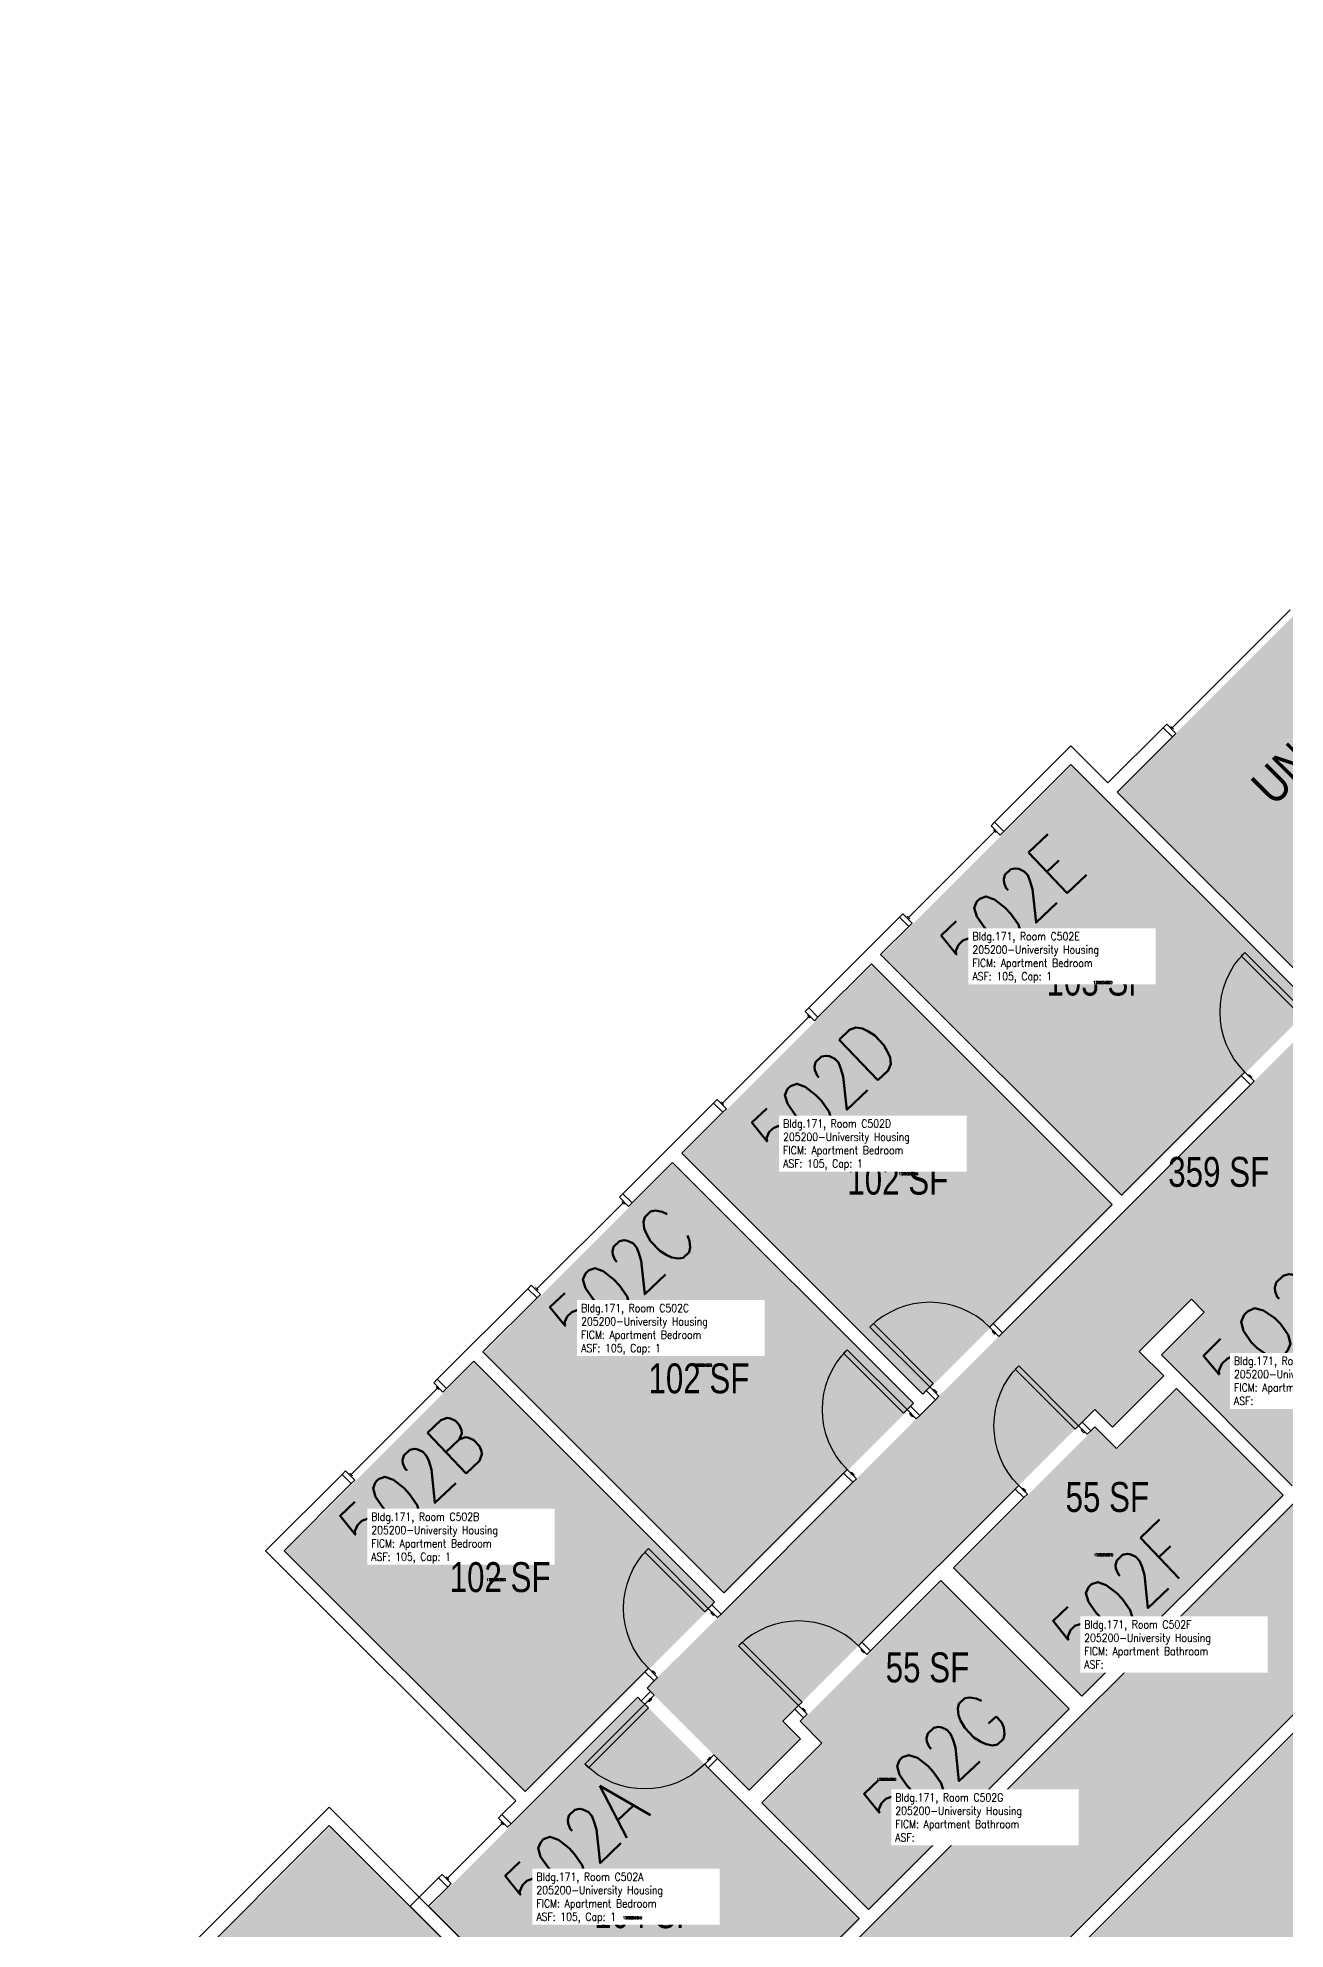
# Model space of a CAD drawing. Header units: inches. Extents: x 56 to 3925, y -1092 to 1470.
# Drawn here: x 156 to 656, y 296 to 1056 of the extents above; entities that cross this region are included whole.
import ezdxf
from ezdxf.enums import TextEntityAlignment as Align

# ---------------------------------------------------------------- set-up
doc = ezdxf.new("R2010")
doc.units = ezdxf.units.IN
doc.header["$LTSCALE"] = 48
doc.header["$MEASUREMENT"] = 0
for name, color, linetype in [('A-DOR', 2, 'Continuous'), ('A-GLAZ', 1, 'Continuous'), ('A-IDEN-RNUM', 7, 'Continuous'), ('A-IDEN-SNUM', 4, 'Continuous'), ('A-IDEN-VNUM', 4, 'Continuous'), ('A-MISC', 1, 'Continuous'), ('A-WALL', 5, 'Continuous'), ('AREA-TEXT', 3, 'Continuous'), ('Rooms-Category-Color', 7, 'Continuous'), ('Rooms-College-Color', 7, 'Continuous'), ('Rooms-Department-Color', 7, 'Continuous'), ('Rooms-Division-Color', 7, 'Continuous'), ('Rooms-Information', 7, 'Continuous')]:
    doc.layers.add(name, color=color, linetype=linetype)
doc.styles.add('AREA', font='arial.ttf', dxfattribs={"width": 0.75, "height": 12})
doc.styles.add('ROOMSNUMBER', font='txt.shx', dxfattribs={"height": 0.03})
doc.styles.add('ROOMVNUMBER', font='simplex.shx', dxfattribs={"width": 0.85})
doc.styles.get("Standard").update_dxf_attribs({"font": 'ARIALN.TTF'})

msp = doc.modelspace()

# ---------------------------------------------------------------- hatches: boundary and pattern name
at = {"layer": 'Rooms-Category-Color', "true_color": 0xadadad}
msp.add_hatch(color=253, dxfattribs=at).paths.add_polyline_path([(569.7, 292.64), (829.94, 552.88), (847.62, 535.2), (905.83, 593.42), (888.16, 611.09), (1018.29, 741.23), (1035.97, 723.55), (1094.18, 781.76), (1076.5, 799.44), (1290.6, 1013.54), (1248.19, 1055.95), (385.25, 193.02), (427.68, 150.59), (448.18, 171.1), (447.73, 171.55), (568.91, 292.73), (569.35, 292.29)])
at = {"layer": 'Rooms-Category-Color', "true_color": 0x728ef3}
for points in [[(400.07, 393.15), (674.33, 667.41), (588.77, 752.97), (684.59, 848.79), (801.35, 732.03), (780.95, 711.63), (792.71, 699.87), (796.16, 703.32), (787.85, 711.63), (804.8, 728.58), (859.07, 674.31), (842.12, 657.36), (823.03, 676.45), (819.58, 673), (820.99, 671.59), (775.74, 626.34), (793.42, 608.66), (760.75, 575.99), (750.85, 585.89), (745.72, 580.76), (703.04, 623.45), (623.76, 544.16), (618.63, 549.29), (597.68, 528.34), (607.48, 518.54), (586.89, 497.94), (579.82, 505.01), (454.6, 379.8), (461.67, 372.73), (441.08, 352.13)], [(494.16, 687.44), (570.53, 763.81), (667.23, 667.11), (590.86, 590.75)], [(414.35, 607.63), (490.45, 683.73), (587.15, 587.03), (511.05, 510.93), (414.03, 607.93)], [(755.62, 570.86), (659.1, 474.34), (606.52, 526.93), (703.04, 623.45)], [(410.64, 603.92), (334.53, 527.81), (431.23, 431.12), (507.33, 507.22)], [(330.82, 524.1), (254.72, 448), (351.42, 351.3), (427.52, 427.41)], [(523.43, 441.12), (574.96, 389.59), (655.71, 470.33), (612.93, 513.11), (588.88, 489.07), (580.13, 497.82)], [(446.52, 346.71), (489.3, 303.93), (569.84, 384.46), (518.31, 435.99), (461.81, 379.5), (470.56, 370.75)], [(396.67, 389.13), (312.7, 305.16), (401.62, 216.25), (485.59, 300.21)], [(577.43, 292.35), (666.34, 203.43), (750.31, 287.4), (661.39, 376.32)], [(272.85, 337.59), (340.47, 269.97), (251.09, 180.59), (223.18, 152.68), (155.56, 220.3)]]:
    msp.add_hatch(color=171, dxfattribs=at).paths.add_polyline_path(points)
at = {"layer": 'Rooms-College-Color', "true_color": 0xadadad}
for points in [[(569.7, 292.64), (829.94, 552.88), (847.62, 535.2), (905.83, 593.42), (888.16, 611.09), (1018.29, 741.23), (1035.97, 723.55), (1094.18, 781.76), (1076.5, 799.44), (1290.6, 1013.54), (1248.19, 1055.95), (385.25, 193.02), (427.68, 150.59), (448.18, 171.1), (447.73, 171.55), (568.91, 292.73), (569.35, 292.29)], [(400.07, 393.15), (674.33, 667.41), (588.77, 752.97), (684.59, 848.79), (801.35, 732.03), (780.95, 711.63), (792.71, 699.87), (796.16, 703.32), (787.85, 711.63), (804.8, 728.58), (859.07, 674.31), (842.12, 657.36), (823.03, 676.45), (819.58, 673), (820.99, 671.59), (775.74, 626.34), (793.42, 608.66), (760.75, 575.99), (750.85, 585.89), (745.72, 580.76), (703.04, 623.45), (623.76, 544.16), (618.63, 549.29), (597.68, 528.34), (607.48, 518.54), (586.89, 497.94), (579.82, 505.01), (454.6, 379.8), (461.67, 372.73), (441.08, 352.13)], [(494.16, 687.44), (570.53, 763.81), (667.23, 667.11), (590.86, 590.75)], [(414.35, 607.63), (490.45, 683.73), (587.15, 587.03), (511.05, 510.93), (414.03, 607.93)], [(755.62, 570.86), (659.1, 474.34), (606.52, 526.93), (703.04, 623.45)], [(410.64, 603.92), (334.53, 527.81), (431.23, 431.12), (507.33, 507.22)], [(330.82, 524.1), (254.72, 448), (351.42, 351.3), (427.52, 427.41)], [(523.43, 441.12), (574.96, 389.59), (655.71, 470.33), (612.93, 513.11), (588.88, 489.07), (580.13, 497.82)], [(446.52, 346.71), (489.3, 303.93), (569.84, 384.46), (518.31, 435.99), (461.81, 379.5), (470.56, 370.75)], [(396.67, 389.13), (312.7, 305.16), (401.62, 216.25), (485.59, 300.21)], [(577.43, 292.35), (666.34, 203.43), (750.31, 287.4), (661.39, 376.32)], [(272.85, 337.59), (340.47, 269.97), (251.09, 180.59), (223.18, 152.68), (155.56, 220.3)]]:
    msp.add_hatch(color=253, dxfattribs=at).paths.add_polyline_path(points)
at = {"layer": 'Rooms-Department-Color', "true_color": 0xacacac}
msp.add_hatch(color=253, dxfattribs=at).paths.add_polyline_path([(569.7, 292.64), (829.94, 552.88), (847.62, 535.2), (905.83, 593.42), (888.16, 611.09), (1018.29, 741.23), (1035.97, 723.55), (1094.18, 781.76), (1076.5, 799.44), (1290.6, 1013.54), (1248.19, 1055.95), (385.25, 193.02), (427.68, 150.59), (448.18, 171.1), (447.73, 171.55), (568.91, 292.73), (569.35, 292.29)])
at = {"layer": 'Rooms-Department-Color', "true_color": 0x604aed}
for points in [[(400.07, 393.15), (674.33, 667.41), (588.77, 752.97), (684.59, 848.79), (801.35, 732.03), (780.95, 711.63), (792.71, 699.87), (796.16, 703.32), (787.85, 711.63), (804.8, 728.58), (859.07, 674.31), (842.12, 657.36), (823.03, 676.45), (819.58, 673), (820.99, 671.59), (775.74, 626.34), (793.42, 608.66), (760.75, 575.99), (750.85, 585.89), (745.72, 580.76), (703.04, 623.45), (623.76, 544.16), (618.63, 549.29), (597.68, 528.34), (607.48, 518.54), (586.89, 497.94), (579.82, 505.01), (454.6, 379.8), (461.67, 372.73), (441.08, 352.13)], [(494.16, 687.44), (570.53, 763.81), (667.23, 667.11), (590.86, 590.75)], [(414.35, 607.63), (490.45, 683.73), (587.15, 587.03), (511.05, 510.93), (414.03, 607.93)], [(755.62, 570.86), (659.1, 474.34), (606.52, 526.93), (703.04, 623.45)], [(410.64, 603.92), (334.53, 527.81), (431.23, 431.12), (507.33, 507.22)], [(330.82, 524.1), (254.72, 448), (351.42, 351.3), (427.52, 427.41)], [(523.43, 441.12), (574.96, 389.59), (655.71, 470.33), (612.93, 513.11), (588.88, 489.07), (580.13, 497.82)], [(446.52, 346.71), (489.3, 303.93), (569.84, 384.46), (518.31, 435.99), (461.81, 379.5), (470.56, 370.75)], [(396.67, 389.13), (312.7, 305.16), (401.62, 216.25), (485.59, 300.21)], [(577.43, 292.35), (666.34, 203.43), (750.31, 287.4), (661.39, 376.32)], [(272.85, 337.59), (340.47, 269.97), (251.09, 180.59), (223.18, 152.68), (155.56, 220.3)]]:
    msp.add_hatch(color=173, dxfattribs=at).paths.add_polyline_path(points)
at = {"layer": 'Rooms-Division-Color', "true_color": 0xadadad}
msp.add_hatch(color=253, dxfattribs=at).paths.add_polyline_path([(569.7, 292.64), (829.94, 552.88), (847.62, 535.2), (905.83, 593.42), (888.16, 611.09), (1018.29, 741.23), (1035.97, 723.55), (1094.18, 781.76), (1076.5, 799.44), (1290.6, 1013.54), (1248.19, 1055.95), (385.25, 193.02), (427.68, 150.59), (448.18, 171.1), (447.73, 171.55), (568.91, 292.73), (569.35, 292.29)])
at = {"layer": 'Rooms-Division-Color', "true_color": 0x604aed}
for points in [[(400.07, 393.15), (674.33, 667.41), (588.77, 752.97), (684.59, 848.79), (801.35, 732.03), (780.95, 711.63), (792.71, 699.87), (796.16, 703.32), (787.85, 711.63), (804.8, 728.58), (859.07, 674.31), (842.12, 657.36), (823.03, 676.45), (819.58, 673), (820.99, 671.59), (775.74, 626.34), (793.42, 608.66), (760.75, 575.99), (750.85, 585.89), (745.72, 580.76), (703.04, 623.45), (623.76, 544.16), (618.63, 549.29), (597.68, 528.34), (607.48, 518.54), (586.89, 497.94), (579.82, 505.01), (454.6, 379.8), (461.67, 372.73), (441.08, 352.13)], [(494.16, 687.44), (570.53, 763.81), (667.23, 667.11), (590.86, 590.75)], [(414.35, 607.63), (490.45, 683.73), (587.15, 587.03), (511.05, 510.93), (414.03, 607.93)], [(755.62, 570.86), (659.1, 474.34), (606.52, 526.93), (703.04, 623.45)], [(410.64, 603.92), (334.53, 527.81), (431.23, 431.12), (507.33, 507.22)], [(330.82, 524.1), (254.72, 448), (351.42, 351.3), (427.52, 427.41)], [(523.43, 441.12), (574.96, 389.59), (655.71, 470.33), (612.93, 513.11), (588.88, 489.07), (580.13, 497.82)], [(446.52, 346.71), (489.3, 303.93), (569.84, 384.46), (518.31, 435.99), (461.81, 379.5), (470.56, 370.75)], [(396.67, 389.13), (312.7, 305.16), (401.62, 216.25), (485.59, 300.21)], [(577.43, 292.35), (666.34, 203.43), (750.31, 287.4), (661.39, 376.32)], [(272.85, 337.59), (340.47, 269.97), (251.09, 180.59), (223.18, 152.68), (155.56, 220.3)]]:
    msp.add_hatch(color=173, dxfattribs=at).paths.add_polyline_path(points)

# ---------------------------------------------------------------- linework, layer by layer
at = {"layer": 'A-DOR'}
for points in [[(664.1, 664.58), (662.69, 663.17), (638.65, 687.21), (640.06, 688.62)], [(643.77, 636.83), (642.36, 635.41), (638.65, 639.13), (640.06, 640.54)], [(642.54, 638.07), (642.89, 638.42), (641.83, 639.48), (641.48, 639.13)], [(513.58, 514.06), (514.99, 515.47), (490.95, 539.51), (489.54, 538.1)], [(541.33, 534.39), (542.75, 535.8), (539.03, 539.51), (537.62, 538.1)], [(540.09, 535.62), (539.74, 535.27), (538.68, 536.33), (539.03, 536.68)], [(504.47, 504.95), (503.06, 503.54), (479.02, 527.58), (480.43, 528.99)], [(573.35, 498.52), (571.94, 497.11), (547.9, 521.15), (549.31, 522.56)], [(517.29, 510.34), (515.88, 508.93), (512.16, 512.64), (513.58, 514.06)], [(516.05, 511.58), (516.41, 511.94), (515.35, 513), (514.99, 512.64)], [(508.19, 501.24), (509.6, 502.65), (505.89, 506.37), (504.47, 504.95)], [(506.95, 502.48), (506.6, 502.12), (505.53, 503.18), (505.89, 503.54)], [(576.8, 495.08), (578.21, 496.49), (574.77, 499.94), (573.35, 498.52)], [(575.83, 496.05), (575.47, 495.69), (574.41, 496.76), (574.77, 497.11)], [(484.15, 477.2), (482.73, 475.78), (479.02, 479.5), (480.43, 480.91)], [(482.91, 478.44), (483.26, 478.79), (482.2, 479.85), (481.85, 479.5)], [(552.76, 471.03), (551.34, 469.62), (547.9, 473.07), (549.31, 474.48)], [(551.79, 472.01), (552.14, 472.36), (551.08, 473.42), (550.72, 473.07)], [(424.66, 425.14), (423.25, 423.72), (399.2, 447.77), (400.62, 449.18)], [(428.37, 421.43), (429.79, 422.84), (426.07, 426.55), (424.66, 425.14)], [(427.13, 422.66), (426.78, 422.31), (425.72, 423.37), (426.07, 423.72)], [(460.9, 386.07), (462.31, 387.48), (438.27, 411.53), (436.86, 410.11)], [(488.39, 406.66), (489.8, 408.08), (486.35, 411.53), (484.94, 410.11)], [(487.42, 407.64), (487.06, 407.28), (486, 408.34), (486.35, 408.7)], [(404.33, 397.38), (402.92, 395.97), (399.2, 399.68), (400.62, 401.1)], [(403.09, 398.62), (403.45, 398.97), (402.39, 400.04), (402.03, 399.68)], [(402.92, 390.31), (401.5, 391.73), (397.79, 388.01), (399.2, 386.6)], [(401.68, 389.08), (402.03, 388.72), (400.97, 387.66), (400.62, 388.01)], [(399.2, 386.6), (400.62, 385.19), (376.58, 361.14), (375.16, 362.56)], [(464.35, 382.62), (462.93, 381.21), (459.48, 384.66), (460.9, 386.07)], [(463.37, 383.6), (463.73, 383.95), (462.67, 385.01), (462.31, 384.66)], [(426.96, 366.27), (428.37, 364.86), (424.66, 361.14), (423.25, 362.56)], [(425.72, 365.03), (425.37, 365.39), (424.31, 364.33), (424.66, 363.97)]]:
    msp.add_lwpolyline(points, close=True, dxfattribs=at)
at = {"layer": 'A-DOR', "extrusion": (0, 0, -1)}
for centre, start, end in [((-664.1, 664.58), 315, 45), ((-504.47, 504.95), 315, 45), ((-573.35, 498.52), 315, 45), ((-424.66, 425.14), 315, 45), ((-399.2, 386.6), 225, 315)]:
    msp.add_arc(centre, 34, start, end, dxfattribs=at)
at = {"layer": 'A-DOR'}
for centre in [(513.58, 514.06), (460.9, 386.07)]:
    msp.add_arc(centre, 34, 45, 135, dxfattribs=at)
at = {"layer": 'A-GLAZ'}
for p, q in [((658.28, 826.16), (610.9, 778.79)), ((611.43, 778.26), (610.37, 779.32)), ((539.68, 737.26), (505.03, 702.62)), ((540.21, 736.73), (539.15, 737.79)), ((505.56, 702.09), (504.5, 703.15)), ((465.1, 662.68), (430.45, 628.03)), ((465.63, 662.15), (464.57, 663.21)), ((430.98, 627.5), (429.92, 628.56)), ((390.5, 588.08), (355.85, 553.43)), ((391.03, 587.55), (389.97, 588.61)), ((356.38, 552.9), (355.32, 553.96)), ((315.95, 513.53), (281.3, 478.89)), ((316.48, 513), (315.42, 514.06)), ((281.83, 478.36), (280.77, 479.42)), ((341.93, 338.7), (320.01, 316.78)), ((342.46, 338.17), (341.4, 339.23)), ((320.54, 316.25), (319.48, 317.31))]:
    msp.add_line(p, q, dxfattribs=at)
for points in [[(608.69, 780.29), (607.28, 778.87), (610.99, 775.16), (612.4, 776.58)], [(538.18, 739.47), (539.59, 740.89), (543.3, 737.18), (541.89, 735.76)], [(502.82, 704.12), (501.41, 702.7), (505.12, 698.99), (506.53, 700.41)], [(463.59, 664.89), (465.01, 666.3), (468.72, 662.59), (467.31, 661.18)], [(428.24, 629.54), (426.82, 628.12), (430.54, 624.41), (431.95, 625.82)], [(388.99, 590.29), (390.41, 591.7), (394.12, 587.99), (392.71, 586.58)], [(353.64, 554.94), (352.22, 553.52), (355.94, 549.81), (357.35, 551.22)], [(314.45, 515.74), (315.86, 517.16), (319.57, 513.45), (318.16, 512.03)], [(279.09, 480.39), (277.68, 478.97), (281.39, 475.26), (282.8, 476.68)], [(340.43, 340.91), (341.84, 342.32), (345.56, 338.61), (344.14, 337.2)], [(317.8, 318.28), (316.39, 316.87), (320.1, 313.15), (321.52, 314.57)]]:
    msp.add_lwpolyline(points, close=True, dxfattribs=at)
at = {"layer": 'A-WALL'}
for p, q in [((607.28, 778.87), (585.08, 756.68)), ((588.8, 752.97), (610.99, 775.16)), ((610.99, 775.16), (607.28, 778.87)), ((570.24, 771.53), (539.59, 740.89)), ((585.08, 756.68), (570.24, 771.53)), ((543.3, 737.18), (570.24, 764.11)), ((570.24, 764.11), (666.93, 667.41)), ((674.36, 667.41), (588.8, 752.97)), ((539.59, 740.89), (543.3, 737.18)), ((501.41, 702.7), (465.01, 666.3)), ((493.87, 687.74), (505.12, 698.99)), ((505.12, 698.99), (501.41, 702.7)), ((468.72, 662.59), (490.16, 684.03)), ((490.16, 684.03), (586.85, 587.33)), ((590.56, 591.04), (493.87, 687.74)), ((465.01, 666.3), (468.72, 662.59)), ((638.65, 639.13), (590.56, 591.04)), ((642.36, 635.41), (638.65, 639.13)), ((542.75, 535.8), (642.36, 635.41)), ((426.82, 628.12), (390.41, 591.7)), ((414.05, 607.93), (430.54, 624.41)), ((430.54, 624.41), (426.82, 628.12)), ((510.75, 511.23), (414.05, 607.93)), ((492.28, 300.07), (800.6, 608.39)), ((394.12, 587.99), (410.34, 604.21)), ((410.34, 604.21), (507.04, 507.52)), ((390.41, 591.7), (394.12, 587.99)), ((586.85, 587.33), (539.03, 539.51)), ((352.22, 553.52), (315.86, 517.16)), ((334.24, 528.11), (355.94, 549.81)), ((355.94, 549.81), (352.22, 553.52)), ((618.65, 549.28), (597.7, 528.34)), ((623.78, 544.16), (618.65, 549.28)), ((539.03, 539.51), (542.75, 535.8)), ((606.54, 526.92), (623.78, 544.16)), ((319.57, 513.45), (330.53, 524.4)), ((330.53, 524.4), (427.22, 427.7)), ((430.94, 431.41), (334.24, 528.11)), ((597.7, 528.34), (607.5, 518.53)), ((659.12, 474.34), (606.54, 526.92)), ((315.86, 517.16), (319.57, 513.45)), ((607.5, 518.53), (586.91, 497.94)), ((512.16, 512.64), (510.75, 511.23)), ((515.88, 508.93), (512.16, 512.64)), ((588.59, 489.36), (612.63, 513.41)), ((612.63, 513.41), (655.41, 470.63)), ((507.04, 507.52), (505.89, 506.37)), ((505.89, 506.37), (509.6, 502.65)), ((509.6, 502.65), (515.88, 508.93)), ((579.84, 505.01), (574.77, 499.94)), ((586.91, 497.94), (579.84, 505.01)), ((574.77, 499.94), (578.21, 496.49)), ((578.21, 496.49), (579.84, 498.11)), ((579.84, 498.11), (588.59, 489.36)), ((277.68, 478.97), (247, 448.3)), ((281.39, 475.26), (277.68, 478.97)), ((479.02, 479.5), (430.94, 431.41)), ((482.73, 475.78), (479.02, 479.5)), ((254.42, 448.3), (281.39, 475.26)), ((429.79, 422.84), (482.73, 475.78)), ((547.9, 473.07), (486.35, 411.53)), ((551.34, 469.62), (547.9, 473.07)), ((523.14, 441.41), (551.34, 469.62)), ((655.41, 470.63), (574.67, 389.88)), ((247, 448.3), (347.41, 347.89)), ((351.12, 351.6), (254.42, 448.3)), ((574.67, 389.88), (523.14, 441.41)), ((489.8, 408.08), (518.01, 436.29)), ((518.01, 436.29), (569.54, 384.76)), ((427.22, 427.7), (426.07, 426.55)), ((426.07, 426.55), (429.79, 422.84)), ((486.35, 411.53), (489.8, 408.08)), ((399.2, 399.68), (351.12, 351.6)), ((402.92, 395.97), (399.2, 399.68)), ((400.09, 393.14), (402.92, 395.97)), ((351.56, 344.62), (396.38, 389.43)), ((396.38, 389.43), (397.79, 388.01)), ((397.79, 388.01), (401.5, 391.73)), ((401.5, 391.73), (400.09, 393.14)), ((459.48, 384.66), (454.62, 379.79)), ((462.93, 381.21), (459.48, 384.66)), ((461.52, 379.79), (462.93, 381.21)), ((569.54, 384.76), (489.01, 304.22)), ((569.7, 292.64), (660.66, 383.6)), ((461.69, 372.72), (441.1, 352.13)), ((454.62, 379.79), (461.69, 372.72)), ((470.27, 371.04), (461.52, 379.79)), ((661.1, 376.61), (577.13, 292.64)), ((428.37, 364.86), (424.66, 361.14)), ((441.1, 352.13), (428.37, 364.86)), ((446.23, 347), (470.27, 371.04)), ((424.66, 361.14), (485.29, 300.51)), ((272.56, 345.31), (209.16, 281.91)), ((405.05, 212.82), (272.56, 345.31)), ((347.41, 347.89), (341.84, 342.32)), ((341.84, 342.32), (345.56, 338.61)), ((345.56, 338.61), (351.56, 344.62)), ((489.01, 304.22), (446.23, 347)), ((212.87, 278.2), (272.56, 337.89)), ((272.56, 337.89), (340.17, 270.27)), ((316.39, 316.87), (304.98, 305.46)), ((312.41, 305.46), (320.1, 313.15)), ((320.1, 313.15), (316.39, 316.87)), ((304.98, 305.46), (401.33, 209.12)), ((401.33, 216.54), (312.41, 305.46)), ((485.29, 300.51), (401.33, 216.54)), ((401.33, 209.12), (492.28, 300.07))]:
    msp.add_line(p, q, dxfattribs=at)

# ---------------------------------------------------------------- texts
at = {"layer": 'A-IDEN-RNUM', "style": 'ROOMSNUMBER', "width": 0.85}
for s, p in [('0502-E0', (583.1, 676)), ('0502-D0', (505.02, 599.16)), ('0502-C0', (422.29, 522.31)), ('0502-F0', (583.34, 446.11)), ('0502-B0', (339.56, 436.16)), ('0502-G0', (496.24, 355.95)), ('0502-A0', (394.27, 300.32))]:
    msp.add_text(s, height=1, dxfattribs=at).set_placement(p, align=Align.CENTER)
at = {"layer": 'A-IDEN-SNUM', "style": 'ROOMSNUMBER', "width": 0.85}
for s, p in [('1710C502E0', (583.1, 676)), ('1710C502D0', (505.02, 599.16)), ('1710C502C0', (422.29, 522.31)), ('1710C502F0', (583.34, 446.11)), ('1710C502B0', (339.56, 436.16)), ('1710C502G0', (496.24, 355.95)), ('1710C502A0', (394.27, 300.32))]:
    msp.add_text(s, height=1, dxfattribs=at).set_placement(p, align=Align.CENTER)
at = {"layer": 'A-IDEN-VNUM', "style": 'ROOMVNUMBER', "width": 0.85}
for s, p in [('502E', (530.71, 676.32)), ('502D', (454.73, 601.1)), ('502C', (373.65, 527)), ('502B', (289.42, 443.19)), ('502F', (575.61, 400.98)), ('502G', (499.76, 331.51)), ('502A', (355.68, 298.58))]:
    msp.add_text(s, height=22.5, rotation=43.54065, dxfattribs=at).set_placement(p)
at = {"layer": 'A-IDEN-VNUM', "style": 'ROOMVNUMBER'}
msp.add_text('502K', height=22.5, rotation=45.27802, dxfattribs=at).set_placement((655.6, 542.95), align=Align.MIDDLE)
at = {"layer": 'A-MISC'}
msp.add_text('UNIT B5', height=14.4, rotation=45, dxfattribs=at).set_placement((674.04, 769.25), align=Align.CENTER)
at = {"layer": 'AREA-TEXT', "style": 'AREA', "width": 0.75}
for s, p in [('103 SF', (580.7, 677.28)), ('102 SF', (500.75, 597.33)), ('359 SF', (629.57, 600.46)), ('102 SF', (420.93, 517.52)), ('55 SF', (584.86, 469.88)), ('102 SF', (341.12, 437.7)), ('55 SF', (512.66, 401.43)), ('104 SF', (399.15, 302.69))]:
    msp.add_text(s, height=12, dxfattribs=at).set_placement(p, align=Align.MIDDLE_CENTER)

# ---------------------------------------------------------------- next in the draw order: texts
at = {"layer": 'Rooms-Information', "char_height": 3.2143, "width": 72, "attachment_point": 7, "style": 'ROOMVNUMBER', "bg_fill": 3, "box_fill_scale": 1.5, "bg_fill_color": 256, "bg_fill_true_color": 13158600, "bg_fill_transparency": 0}
for s, insert in [('Bldg.171, Room C502E^M^J205200-University Housing^M^JFICM: Apartment Bedroom^M^JASF: 105, Cap: 1', (530.71, 676.32)), ('Bldg.171, Room C502D^M^J205200-University Housing^M^JFICM: Apartment Bedroom^M^JASF: 105, Cap: 1', (454.73, 601.1)), ('Bldg.171, Room C502C^M^J205200-University Housing^M^JFICM: Apartment Bedroom^M^JASF: 105, Cap: 1', (373.65, 527)), ('Bldg.171, Room C502K^M^J205200-University Housing^M^JFICM: Apartment Kitchen^M^JASF: ', (635.7, 506.87)), ('Bldg.171, Room C502B^M^J205200-University Housing^M^JFICM: Apartment Bedroom^M^JASF: 105, Cap: 1', (289.42, 443.19)), ('Bldg.171, Room C502F^M^J205200-University Housing^M^JFICM: Apartment Bathroom^M^JASF: ', (575.61, 400.98)), ('Bldg.171, Room C502G^M^J205200-University Housing^M^JFICM: Apartment Bathroom^M^JASF: ', (499.76, 331.51)), ('Bldg.171, Room C502A^M^J205200-University Housing^M^JFICM: Apartment Bedroom^M^JASF: 105, Cap: 1', (355.68, 298.58))]:
    msp.add_mtext(s, dxfattribs=dict(at, insert=insert))

doc.saveas('drawing.dxf')
